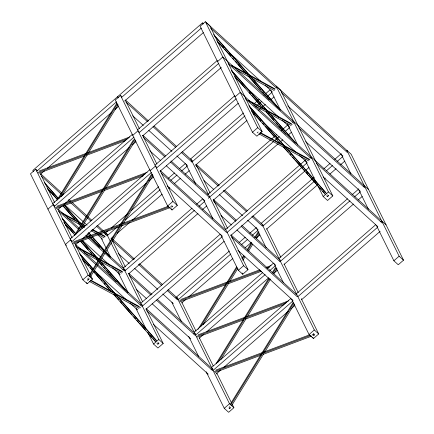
<?xml version="1.0" encoding="UTF-8"?>
<svg xmlns="http://www.w3.org/2000/svg" width="434" height="434" viewBox="0 0 434 434"><rect width="100%" height="100%" fill="white"/><g stroke="black" fill="none" stroke-linecap="round" stroke-linejoin="round"><path stroke-width="0.65" d="M312.084 334.869L313.348 334.392L313.57 333.334M312.936 335.639L314.194 335.167L314.422 334.104M56.887 200.34L116.8 103.308M58.774 198.767L117.267 104.035M61.395 196.667L87.272 154.754M88.335 153.034L118.113 104.806M74.339 235.657L133.542 139.775M76.227 234.083L134.719 139.352M79.558 230.834L104.73 190.07M105.793 188.351L135.571 140.122M88.959 275.563L151.352 174.517M88.362 278.01L87.657 279.16L88.503 279.93L89.214 278.785M89.426 276.29L152.529 174.094M90.277 277.06L122.182 225.387M123.598 223.092L153.023 175.439M197.937 329.466L236.579 266.883M241.895 258.268L243.669 255.398M247.212 249.658L251.47 242.769M254.66 237.599L258.203 231.859M200.535 326.742L237.045 267.604M242.367 258.995L244.136 256.125M247.684 250.38L251.937 243.49M255.48 237.751L259.027 232.011M203.155 324.643L228.68 283.304M229.743 281.585L237.897 268.375M242.861 260.34L244.988 256.895M248.53 251.15L252.783 244.261M256.331 238.521L259.169 233.926M216.099 363.632L268.923 278.086M272.113 272.915L275.302 267.751M217.635 362.634L269.389 278.807M272.937 273.067L276.127 267.897M220.96 359.385L246.132 318.621M247.548 316.326L270.594 279.008M273.783 273.838L276.973 268.673M230.362 404.114L293.113 302.493M229.77 406.56L229.06 407.71L229.906 408.481L230.617 407.331M230.834 404.841L293.579 303.214M231.68 405.611L263.584 353.938M264.653 352.213L294.431 303.984M156.896 343.283L157.933 344.086M157.792 344.292L158.947 343.196M326.52 195.739L327.551 196.542M327.415 196.748L328.571 195.658M203.318 23.702L202.434 22.899L32.81 170.443L33.391 171.62M37.205 170.573L35.74 169.244L30.483 173.817L82.845 279.767L87.229 283.749L92.491 279.176L90.711 275.585M121.525 96.359L120.554 95.469L115.298 100.048L167.66 205.993L172.043 209.98L177.3 205.407L160.141 170.687M205.363 21.7L200.107 26.273L252.469 132.224L256.852 136.205L262.109 131.632L209.747 25.687L205.363 21.7L257.725 127.65L262.109 131.632M36.819 171.164L116.524 101.838M121.628 97.395L201.333 28.064M40.357 174.381L44.442 170.822M47.507 168.159L111.37 112.607M114.945 109.498L118.525 106.384M124.656 101.051L203.334 32.615M52.818 203.541L132.522 134.209M137.632 129.766L217.331 60.44M47.941 209.134L53.198 204.56L54.657 205.89M132.75 135.359L138.007 130.786L138.983 131.676M217.559 61.59L222.821 57.017L292.972 120.885M54.272 206.481L133.976 137.155M139.086 132.712L218.785 63.38M57.809 209.698L61.384 206.584M64.449 203.92L129.337 147.479M132.403 144.81L135.978 141.701M142.618 135.923L221.302 67.487M70.275 238.852L149.974 169.526M155.084 165.083L234.789 95.757M150.202 170.676L155.464 166.103L156.435 166.987M235.016 96.907L240.273 92.333L244.657 96.315M71.729 241.798L151.428 172.472M156.538 168.029L236.242 98.697M75.261 245.009L79.351 241.456M82.417 238.792L146.28 183.24M148.835 181.016L153.43 177.018M160.075 171.24L238.244 103.243M105.044 233.383L108.109 230.72M111.175 228.051L128.035 213.387M131.101 210.723L158.692 186.723M168.397 178.282L174.528 172.949M179.638 168.501L185.258 163.613M190.369 159.169L243.501 112.954M254.232 103.617L259.342 99.174M263.937 95.176L270.067 89.843M105.489 234.349L106.444 233.519L107.909 234.848M107.523 235.44L117.229 226.998M119.274 225.219L122.339 222.55M125.404 219.886L160.146 189.669M170.877 180.332L177.007 175M181.602 171.001L187.222 166.113M191.823 162.115L244.955 115.894M255.176 107.008L256.196 106.118M257.221 105.229L261.816 101.23M267.436 96.343L272.037 92.339M111.055 238.651L113.61 236.432M117.185 233.318L129.961 222.213M132.007 220.434L162.148 194.215M168.788 188.437L169.813 187.548M174.408 183.549L180.539 178.217M185.139 174.213L189.224 170.66M195.36 165.327L246.957 120.44M253.602 114.663L254.622 113.773M258.707 110.22L265.353 104.442M270.973 99.554L274.038 96.89M82.845 279.767L88.107 275.194L35.74 169.244M167.66 205.993L172.916 201.419L120.554 95.469M252.469 132.224L257.725 127.65M87.527 280.413L88.547 279.529M257.15 132.869L258.165 131.985M123.522 267.811L191.985 208.26M196.58 204.262L202.711 198.929M207.821 194.486L270.664 139.824M271.684 138.934L276.794 134.491M281.395 130.493L288.035 124.715M122.941 269.666L123.902 268.836L125.361 270.165M292.565 122.122L293.52 121.292L363.676 185.161M124.976 270.756L194.459 210.316M199.06 206.318L204.68 201.43M208.255 198.316L273.653 141.435M274.673 140.545L279.274 136.547M285.404 131.214L289.489 127.656M128.513 273.968L197.996 213.528M202.591 209.53L206.682 205.976M213.322 200.199L278.21 143.757M280.76 141.538L282.805 139.759M288.426 134.871L291.491 132.202M140.974 303.127L220.168 234.246M225.788 229.358L305.487 160.032M140.399 304.983L141.354 304.153L142.325 305.037M310.017 157.439L310.977 156.609L315.361 160.591M142.428 306.073L222.132 236.747M227.242 232.298L306.941 162.972M145.965 309.285L224.134 241.293M230.774 235.516L304.858 171.077M305.878 170.188L308.948 167.519M175.748 297.659L229.396 250.998M239.101 242.552L245.232 237.219M249.832 233.221L256.472 227.443M261.067 223.445L314.205 177.224M323.91 168.783L330.041 163.45M334.641 159.452L341.281 153.674M176.193 298.625L177.148 297.795L178.119 298.679M178.222 299.715L230.85 253.939M241.575 244.608L247.706 239.275M252.306 235.277L257.926 230.389M263.037 225.946L314.639 181.059M326.39 170.839L332.52 165.506M337.115 161.502L342.735 156.614M181.759 302.927L185.844 299.373M188.915 296.71L232.852 258.49M245.112 247.819L251.243 242.487M256.353 238.044L259.928 234.935M266.568 229.157L317.661 184.716M324.301 178.938L325.326 178.048M329.921 174.05L336.052 168.718M340.652 164.719L344.737 161.16M146.03 308.731L163.189 343.451L157.933 348.025L153.549 344.043L158.806 339.464L111.18 243.094M230.845 234.962L248.004 269.682L242.742 274.255L238.358 270.268L243.62 265.695L191.258 159.745L182.182 151.591M323.173 196.499L328.429 191.926L276.067 85.975L280.451 89.957L332.813 195.908L327.556 200.481L323.173 196.499L317.254 184.526M194.226 332.086L262.684 272.536M267.284 268.537L273.415 263.205M278.525 258.762L347.498 198.767M352.093 194.768L358.739 188.991M193.645 333.941L194.6 333.111L195.577 333.996M363.269 186.398L364.224 185.568L368.607 189.549M195.68 335.032L265.163 274.592M269.758 270.594L275.378 265.706M279.979 261.702L349.972 200.817M354.573 196.819L360.193 191.931M199.211 338.243L203.812 334.245M206.877 331.576L268.695 277.803M274.315 272.915L277.38 270.252M284.026 264.474L353.509 204.034M358.104 200.036L362.195 196.477M211.678 367.403L290.867 298.521M295.977 294.078L375.681 224.747M211.098 369.258L212.058 368.423L213.029 369.312M380.721 221.714L381.676 220.884L386.059 224.866M213.132 370.348L292.836 301.017M297.946 296.574L377.645 227.248M216.159 374.005L220.754 370.007M223.819 367.338L288.198 311.346M290.747 309.122L294.838 305.569M301.478 299.791L380.157 231.349M232.119 404.135L233.893 407.727L228.637 412.3L224.253 408.313L229.51 403.739L177.148 297.795M301.25 298.641L318.702 333.952L313.446 338.531L309.062 334.543L314.319 329.97L261.957 224.02L263.422 225.349M393.877 260.769L399.134 256.196L346.771 150.251L351.155 154.233L403.517 260.183L398.26 264.756L393.877 260.769L376.419 225.458M39.413 170.947L129.685 136.998M37.926 172.482L128.198 138.533M38.772 173.253L84.223 156.159M86.751 155.209L125.887 140.491M56.865 206.258L147.137 172.314M55.378 207.799L145.021 174.088M56.23 208.57L102.31 191.242M104.203 190.526L143.345 175.808M73.688 241.814L168.381 206.21M72.836 243.111L168.788 207.029M170.681 206.318L171.94 205.846L172.792 206.617L171.528 207.089M73.682 243.886L119.762 226.553M121.026 226.081L170.264 207.566M180.815 299.493L259.727 269.823M266.037 267.447L271.087 265.548M179.329 301.028L260.763 270.409M267.078 268.033L269.601 267.084M180.181 301.804L225.631 284.709M228.154 283.76L261.61 271.179M198.273 334.809L288.545 300.865M196.786 336.345L286.424 302.639M197.633 337.12L243.713 319.787M245.611 319.077L284.118 304.597M215.725 370.126L309.784 334.755M214.239 371.661L310.82 335.341M215.085 372.432L261.17 355.104M263.064 354.394L311.672 336.117M229.087 408.329L229.906 408.481M231.398 65.176L275.178 88.986M232.13 66.18L274.733 89.35M237.029 70.281L250.049 77.36M251.823 78.326L274.304 90.554M248.259 100.173L291.447 123.663M249.588 101.496L292.185 124.661M253.895 105.278L266.91 112.357M268.684 113.323L291.171 125.551M260.389 132.592L309.496 159.3M259.944 132.95L309.643 159.978M258.924 133.835L284.362 147.674M287.324 149.28L308.623 160.868M61.183 212.4L81.89 223.662M83.073 224.307L85.438 225.593M92.54 229.456L98.458 232.673M100.232 233.638L104.963 236.21M63.695 214.369L82.037 224.34M83.219 224.986L84.993 225.951M92.095 229.814L98.008 233.031M99.191 233.671L105.109 236.893M67.411 217.825L79.834 224.584M83.382 226.515L84.565 227.156M91.075 230.698L96.402 233.595M98.176 234.561L104.089 237.778M78.044 247.396L99.343 258.979M100.531 259.619L122.421 271.527M79.373 248.72L98.898 259.337M100.672 260.302L122.562 272.205M84.272 252.821L97.287 259.901M100.249 261.507L121.547 273.094M90.766 280.136L139.281 306.518M90.321 280.494L140.611 307.847M89.301 281.378L115.335 295.538M117.109 296.503L138.999 308.406M206.318 22.666L347.726 151.211M210.783 28.34L276.469 88.059M281.487 92.616L347.173 152.334M217.575 42.06L223.092 47.073M229.608 52.997L260.698 81.261M265.212 85.362L272.232 91.748M287.775 105.88L342.936 156.023M228.235 63.657L293.926 123.375M298.939 127.932L364.631 187.651M235.027 77.377L239.541 81.478M246.062 87.402L279.154 117.489M282.165 120.223L289.684 127.064M305.731 141.652L360.388 191.34M244.738 96.489L309.925 155.746M314.938 160.303L380.629 220.022M245.188 98.518L311.379 158.692M316.397 163.249L382.083 222.968M252.485 112.694L257.498 117.251M263.015 122.263L295.608 151.895M299.617 155.54L307.142 162.381M323.184 176.963L377.84 226.651M328.429 191.926L332.813 195.908M399.134 256.196L403.517 260.183M191.258 159.745L192.718 161.074M125.518 100.08L148.585 121.053M154.103 126.066L176.665 146.578M196.222 164.356L219.289 185.323M224.807 190.342L247.369 210.853M252.886 215.866L261.914 224.074M125.974 102.115L147.533 121.715M153.05 126.728L175.613 147.24M181.13 152.258L191.66 161.828M196.173 165.934L218.237 185.991M223.25 190.548L246.317 211.515M251.834 216.533L262.364 226.103M132.761 115.829L143.296 125.404M148.808 130.417L171.875 151.385M176.888 155.947L187.417 165.517M203.969 180.56L213.495 189.224M219.512 194.692L242.579 215.66M247.592 220.222L258.122 229.792M279.415 259.337L280.386 260.221M142.976 135.397L165.538 155.909M171.056 160.927L208.163 194.66M213.175 199.217L236.242 220.184M241.76 225.203L278.867 258.935M143.426 137.432L164.991 157.032M170.502 162.045L209.112 197.144M213.626 201.246L235.689 221.307M241.206 226.32L279.816 261.42M149.714 150.69L160.748 160.721M166.265 165.734L204.875 200.833M220.922 215.421L231.452 224.996M236.964 230.009L275.579 265.109M160.428 170.714L225.615 229.977M231.132 234.989L296.818 294.708M161.383 173.204L226.57 232.461M231.582 237.018L297.274 296.737M167.171 186.007L222.327 236.15M237.875 250.282L293.031 300.426M172.916 201.419L177.3 205.407M243.62 265.695L248.004 269.682M314.319 329.97L318.702 333.952M313.348 334.392L314.194 335.167M40.709 173.855L61.769 193M62.773 193.911L63.776 194.823M68.789 199.38L70.796 201.202M72.299 202.575L86.843 215.79M87.847 216.702L91.856 220.353M97.373 225.365L103.39 230.834M104.393 231.745L105.896 233.112M111.413 238.13L134.48 259.098M139.493 263.655L162.56 284.623M168.072 289.641L177.099 297.843M41.664 176.34L61.221 194.117M68.241 200.503L69.744 201.87M70.747 202.781L86.29 216.913M87.294 217.825L90.804 221.014M96.321 226.027L102.337 231.501M103.341 232.412L106.851 235.602M112.363 240.615L133.428 259.76M138.441 264.322L161.508 285.29M167.524 290.758L177.549 299.878M47.952 189.604L52.964 194.161M65.002 205.103L83.051 221.514M84.559 222.881L87.066 225.159M97.596 234.729L102.608 239.291M118.151 253.423L129.186 263.449M134.703 268.467L157.764 289.435M162.783 293.992L173.312 303.567M58.161 209.172L79.227 228.317M86.746 235.152L88.248 236.519M89.252 237.431L104.296 251.107M105.299 252.018L122.849 267.973M128.865 273.447L151.933 294.415M157.45 299.427L193.553 332.249M58.617 211.201L78.673 229.434M85.693 235.819L87.196 237.186M88.2 238.098L103.742 252.23M104.746 253.141L124.303 270.919M129.316 275.476L150.88 295.077M156.397 300.089L195.007 335.194M65.404 224.921L69.418 228.566M82.455 240.42L101.008 257.286M102.012 258.197L109.531 265.033M112.542 267.767L120.061 274.608M136.108 289.196L146.638 298.766M152.155 303.778L190.765 338.883M118.639 273.409L119.616 274.293M71.626 240.762L70.65 239.877L65.393 244.451L66.369 245.335M75.619 244.488L96.679 263.633M97.683 264.545L140.301 303.29M146.323 308.758L211.005 367.565M75.57 246.062L96.126 264.751M97.129 265.662L141.755 306.236M146.773 310.793L212.459 370.506M82.861 260.237L88.878 265.706M94.395 270.718L126.484 299.894M129.994 303.084L137.518 309.925M153.565 324.507L208.222 374.195M137.068 309.61L136.097 308.726L145.857 328.478M206.796 373.001L207.772 373.886M88.107 275.194L92.491 279.176M158.806 339.464L163.189 343.451M229.51 403.739L233.893 407.727M213.561 34.53L279.789 109.352M214.765 36.255L278.308 108.044M219.257 42.999L220.152 44.013M221.937 46.031L223.727 48.055M224.622 49.069L230.888 56.143M232.678 58.167L233.573 59.176M235.364 61.199L237.154 63.223M238.049 64.232L245.21 72.321M248.791 76.368L250.581 78.386M251.476 79.4L260.422 89.513M262.662 92.035L264.002 93.554M265.348 95.073L266.688 96.587M216.881 40.682L245.519 73.037M247.754 75.565L269.237 99.831M231.463 70.351L296.346 143.654M231.322 70.563L294.87 142.347M235.364 76.802L237.154 78.82M238.049 79.834L245.21 87.923M249.241 92.469L250.581 93.988M251.921 95.507L260.427 105.109M266.243 111.684L273.849 120.278M276.089 122.806L277.429 124.319M278.774 125.838L284.145 131.903M234.783 76.503L263.422 108.858M266.107 111.891L285.794 134.133M248.915 105.668L325.885 192.62M249.224 106.384L326.194 193.336M327.54 194.855L328.435 195.864M252.821 112.118L260.877 121.216M262.668 123.24L264.008 124.753M265.348 126.272L274.299 136.379M276.539 138.907L277.434 139.922M279.225 141.945L280.12 142.954M283.695 146.996L288.171 152.052M289.961 154.075L290.856 155.084M292.646 157.108L294.436 159.132M295.332 160.141L302.493 168.229M303.388 169.244L304.283 170.253M306.073 172.276L307.863 174.294M308.758 175.309L317.71 185.421M319.945 187.949L321.285 189.463M322.63 190.982L324.42 193M251.34 110.806L280.429 143.67M283.114 146.703L325.18 194.22M44.387 182.578L58.259 198.251M64.075 204.826L81.527 224.541M82.422 225.55L83.762 227.069M88.688 232.629L91.373 235.662M92.268 236.671L104.795 250.83M105.69 251.839L110.165 256.895M45.141 183.799L58.568 198.967M63.939 205.032L81.391 224.747M82.286 225.761L84.077 227.785M88.552 232.836L90.787 235.364M92.127 236.883L104.214 250.532M105.554 252.051L109.135 256.093M49.633 190.542L51.424 192.566M52.319 193.575L57.689 199.645M63.055 205.711L64.845 207.734M65.74 208.743L74.691 218.855M79.167 223.911L80.507 225.425M90.804 237.051L91.699 238.065M93.039 239.579L94.829 241.602M47.257 188.226L57.548 199.852M62.919 205.917L75.896 220.581M78.581 223.613L82.612 228.165M87.532 233.725L89.767 236.253M90.663 237.262L99.614 247.375M62.284 218.405L75.711 233.568M81.977 240.648L98.979 259.858M99.874 260.867L128.068 292.717M62.149 218.611L75.576 233.78M81.842 240.854L98.843 260.064M99.739 261.078L125.247 289.89M65.746 224.345L73.351 232.939M80.512 241.027L88.118 249.621M90.359 252.149L91.699 253.662M96.174 258.718L98.409 261.246M99.305 262.261L101.99 265.293M103.78 267.311L105.126 268.83M106.466 270.349L108.706 272.877M109.596 273.887L114.522 279.447M63.814 222.528L75.006 235.168M80.371 241.233L94.249 256.906M96.039 258.93L98.274 261.458M99.169 262.467L116.176 281.677M79.742 253.716L93.614 269.389M94.509 270.404L156.262 340.164M80.051 254.433L93.028 269.096M93.923 270.105L156.571 340.88M157.916 342.399L158.811 343.408M83.198 259.657L88.569 265.727M90.359 267.745L92.149 269.769M93.489 271.288L95.279 273.312M96.174 274.321L101.995 280.89M104.231 283.418L105.126 284.433M106.916 286.451L108.706 288.474M109.601 289.483L110.496 290.498M114.077 294.54L116.312 297.068M117.657 298.587L118.553 299.596M120.343 301.619L122.133 303.643M123.023 304.652L131.974 314.764M133.764 316.787L135.554 318.806M136.9 320.325L138.69 322.348M139.585 323.357L145.401 329.927M147.636 332.455L148.981 333.974M150.321 335.487L152.112 337.511M153.007 338.525L155.247 341.053M82.167 258.859L92.458 270.485M93.353 271.494L110.806 291.214M113.491 294.247L155.556 341.764M341.509 154.824L350.976 173.98M358.375 188.942L368.433 209.297M270.811 90.549L280.57 110.301M287.373 124.07L297.729 145.021M305.124 159.983L316.37 182.73M202.434 22.899L203.014 24.076M266.639 228.604L280.836 257.335M284.091 263.921L298.294 292.652M312.854 337.332L313.446 338.531M256.7 228.593L266.167 247.749M274.152 263.91L283.326 282.469M291.61 299.227L309.062 334.543M195.935 164.329L210.137 193.059M213.387 199.645L227.59 228.376M242.15 273.057L242.742 274.255M185.996 164.318L195.761 184.076M203.454 199.635L212.92 218.79M220.906 234.951L238.358 270.268M125.231 100.053L139.433 128.79M142.688 135.37L156.886 164.101M117.619 96.673L118.205 97.851M171.452 208.781L172.043 209.98M181.824 302.379L196.027 331.109M199.282 337.69L213.186 365.824M216.734 373.007L231.528 402.936M171.891 302.368L181.358 321.523M188.752 336.486L198.81 356.835M206.204 371.802L224.253 408.313M111.126 238.103L111.717 239.297M112.308 240.496L125.323 266.834M128.578 273.42L142.482 301.549M106.444 233.519L110.29 241.299M101.187 238.092L106.216 248.27M107.106 250.065L110.654 257.248M118.048 272.21L128.106 292.565M147.929 332.666L153.549 344.043M40.422 173.828L54.624 202.559M57.874 209.145L72.077 237.875M75.033 243.859L90.12 274.386M86.637 282.556L87.229 283.749"/></g></svg>
